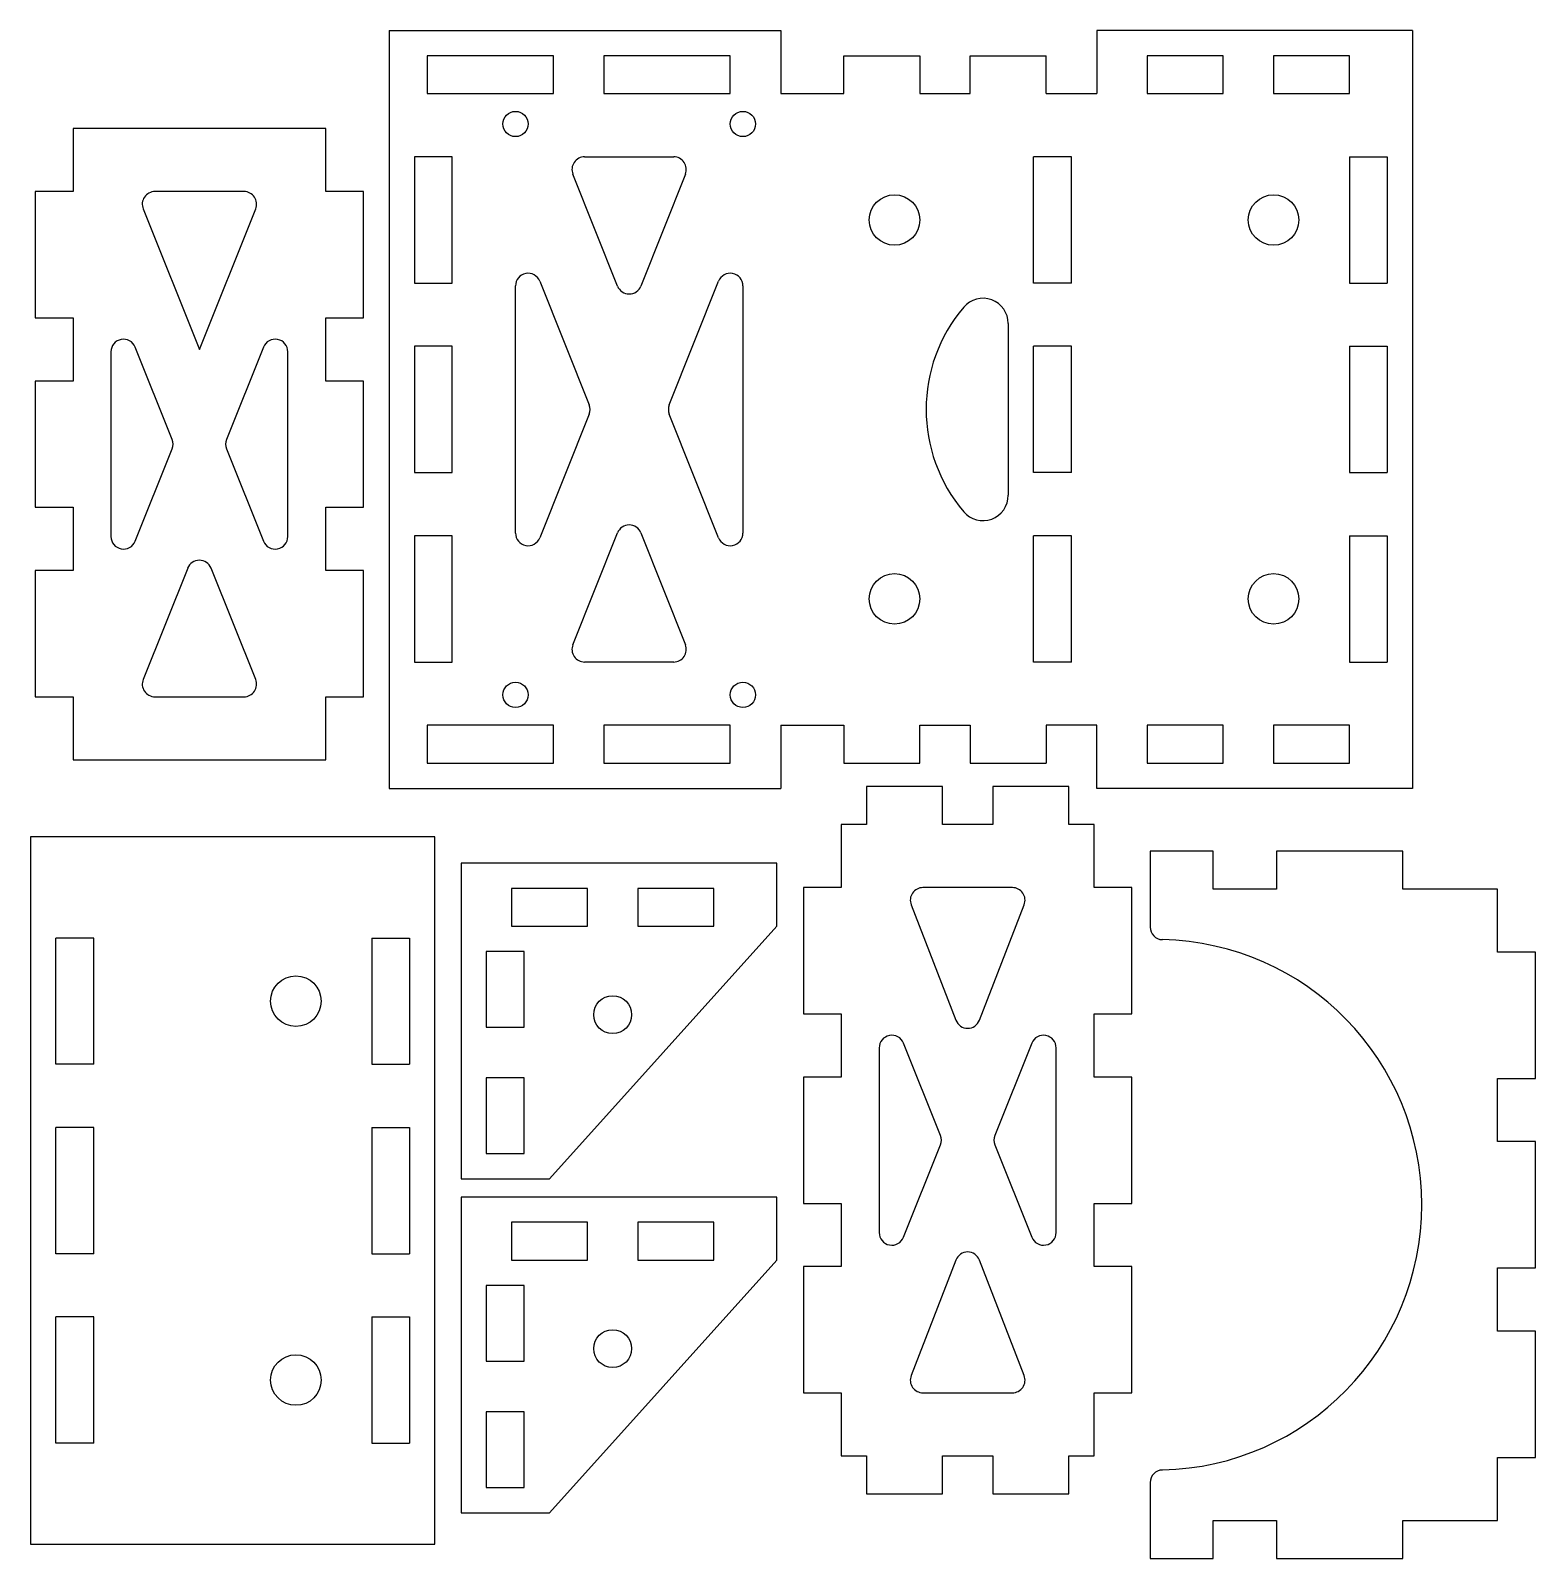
# Model space of a CAD drawing. Header units: millimetres. Extents: x 2509 to 2628, y 1676 to 1797.
import ezdxf

# ---------------------------------------------------------------- set-up
doc = ezdxf.new("R2010")
doc.units = ezdxf.units.MM

msp = doc.modelspace()

# ---------------------------------------------------------------- linework, layer by layer
at = {"color": 7, "linetype": 'Continuous', "lineweight": 25}
for p, q in [((2537.55, 1796.77), (2537.55, 1736.77)), ((2537.55, 1796.77), (2568.55, 1796.77)), ((2568.55, 1796.77), (2568.55, 1791.77)), ((2593.55, 1796.77), (2593.55, 1791.77)), ((2618.55, 1796.77), (2593.55, 1796.77)), ((2618.55, 1796.77), (2618.55, 1736.77)), ((2550.55, 1794.77), (2540.55, 1794.77)), ((2540.55, 1794.77), (2540.55, 1791.77)), ((2550.55, 1791.77), (2550.55, 1794.77)), ((2564.55, 1794.77), (2554.55, 1794.77)), ((2554.55, 1794.77), (2554.55, 1791.77)), ((2564.55, 1791.77), (2564.55, 1794.77)), ((2573.55, 1791.77), (2573.55, 1794.77)), ((2573.55, 1794.77), (2579.55, 1794.77)), ((2579.55, 1794.77), (2579.55, 1791.77)), ((2583.55, 1791.77), (2583.55, 1794.77)), ((2583.55, 1794.77), (2589.55, 1794.77)), ((2589.55, 1791.77), (2589.55, 1794.77)), ((2603.55, 1794.77), (2597.55, 1794.77)), ((2597.55, 1794.77), (2597.55, 1791.77)), ((2603.55, 1791.77), (2603.55, 1794.77)), ((2613.55, 1794.77), (2607.55, 1794.77)), ((2607.55, 1794.77), (2607.55, 1791.77)), ((2613.55, 1791.77), (2613.55, 1794.77)), ((2540.55, 1791.77), (2550.55, 1791.77)), ((2554.55, 1791.77), (2564.55, 1791.77)), ((2568.55, 1791.77), (2573.55, 1791.77)), ((2579.55, 1791.77), (2583.55, 1791.77)), ((2589.55, 1791.77), (2593.55, 1791.77)), ((2597.55, 1791.77), (2603.55, 1791.77)), ((2607.55, 1791.77), (2613.55, 1791.77)), ((2532.53, 1789.02), (2512.53, 1789.02)), ((2512.53, 1789.02), (2512.53, 1784.02)), ((2532.53, 1784.02), (2532.53, 1789.02)), ((2542.55, 1786.77), (2539.55, 1786.77)), ((2539.55, 1786.77), (2539.55, 1776.77)), ((2542.55, 1776.77), (2542.55, 1786.77)), ((2553.02, 1786.77), (2560.07, 1786.77)), ((2591.55, 1786.77), (2588.55, 1786.77)), ((2588.55, 1776.77), (2588.55, 1786.77)), ((2591.55, 1776.77), (2591.55, 1786.77)), ((2613.55, 1786.77), (2616.55, 1786.77)), ((2613.55, 1786.77), (2613.55, 1776.77)), ((2616.55, 1786.77), (2616.55, 1776.77)), ((2555.62, 1776.54), (2552.1, 1785.4)), ((2561, 1785.4), (2557.48, 1776.54)), ((2512.53, 1784.02), (2509.53, 1784.02)), ((2509.53, 1784.02), (2509.53, 1774.02)), ((2526.06, 1784.02), (2519.01, 1784.02)), ((2535.53, 1784.02), (2532.53, 1784.02)), ((2535.53, 1774.02), (2535.53, 1784.02)), ((2518.08, 1782.65), (2522.53, 1771.52)), ((2522.53, 1771.52), (2526.99, 1782.65)), ((2539.55, 1776.77), (2542.55, 1776.77)), ((2547.55, 1756.98), (2547.55, 1776.55)), ((2549.48, 1776.92), (2553.38, 1767.14)), ((2559.72, 1767.14), (2563.62, 1776.92)), ((2565.55, 1776.55), (2565.55, 1756.98)), ((2591.55, 1776.77), (2588.55, 1776.77)), ((2613.55, 1776.77), (2616.55, 1776.77)), ((2509.53, 1774.02), (2512.53, 1774.02)), ((2512.53, 1774.02), (2512.53, 1769.02)), ((2532.53, 1769.02), (2532.53, 1774.02)), ((2532.53, 1774.02), (2535.53, 1774.02)), ((2586.55, 1773.57), (2586.55, 1759.97)), ((2515.53, 1771.33), (2515.53, 1756.71)), ((2520.39, 1764.39), (2517.46, 1771.7)), ((2527.61, 1771.7), (2524.68, 1764.39)), ((2529.53, 1756.71), (2529.53, 1771.33)), ((2542.55, 1771.77), (2539.55, 1771.77)), ((2539.55, 1771.77), (2539.55, 1761.77)), ((2542.55, 1761.77), (2542.55, 1771.77)), ((2591.55, 1771.77), (2588.55, 1771.77)), ((2588.55, 1761.77), (2588.55, 1771.77)), ((2591.55, 1761.77), (2591.55, 1771.77)), ((2613.55, 1771.77), (2616.55, 1771.77)), ((2613.55, 1771.77), (2613.55, 1761.77)), ((2616.55, 1771.77), (2616.55, 1761.77)), ((2512.53, 1769.02), (2509.53, 1769.02)), ((2509.53, 1769.02), (2509.53, 1759.02)), ((2535.53, 1769.02), (2532.53, 1769.02)), ((2535.53, 1759.02), (2535.53, 1769.02)), ((2553.38, 1766.4), (2549.48, 1756.61)), ((2563.62, 1756.61), (2559.72, 1766.4)), ((2517.46, 1756.34), (2520.39, 1763.65)), ((2524.68, 1763.65), (2527.61, 1756.34)), ((2539.55, 1761.77), (2542.55, 1761.77)), ((2591.55, 1761.77), (2588.55, 1761.77)), ((2613.55, 1761.77), (2616.55, 1761.77)), ((2509.53, 1759.02), (2512.53, 1759.02)), ((2512.53, 1759.02), (2512.53, 1754.02)), ((2532.53, 1754.02), (2532.53, 1759.02)), ((2532.53, 1759.02), (2535.53, 1759.02)), ((2542.55, 1756.77), (2539.55, 1756.77)), ((2539.55, 1756.77), (2539.55, 1746.77)), ((2542.55, 1746.77), (2542.55, 1756.77)), ((2552.1, 1748.14), (2555.62, 1756.99)), ((2557.48, 1756.99), (2561, 1748.14)), ((2591.55, 1756.77), (2588.55, 1756.77)), ((2588.55, 1746.77), (2588.55, 1756.77)), ((2591.55, 1746.77), (2591.55, 1756.77)), ((2613.55, 1756.77), (2616.55, 1756.77)), ((2613.55, 1756.77), (2613.55, 1746.77)), ((2616.55, 1756.77), (2616.55, 1746.77)), ((2521.61, 1754.2), (2518.08, 1745.39)), ((2526.99, 1745.39), (2523.46, 1754.2)), ((2512.53, 1754.02), (2509.53, 1754.02)), ((2509.53, 1754.02), (2509.53, 1744.02)), ((2535.53, 1754.02), (2532.53, 1754.02)), ((2535.53, 1744.02), (2535.53, 1754.02)), ((2539.55, 1746.77), (2542.55, 1746.77)), ((2560.07, 1746.77), (2553.02, 1746.77)), ((2591.55, 1746.77), (2588.55, 1746.77)), ((2613.55, 1746.77), (2616.55, 1746.77)), ((2509.53, 1744.02), (2512.53, 1744.02)), ((2512.53, 1744.02), (2512.53, 1739.02)), ((2519.01, 1744.02), (2526.06, 1744.02)), ((2532.53, 1739.02), (2532.53, 1744.02)), ((2532.53, 1744.02), (2535.53, 1744.02)), ((2550.55, 1741.77), (2540.55, 1741.77)), ((2540.55, 1741.77), (2540.55, 1738.77)), ((2550.55, 1738.77), (2550.55, 1741.77)), ((2564.55, 1741.77), (2554.55, 1741.77)), ((2554.55, 1741.77), (2554.55, 1738.77)), ((2564.55, 1738.77), (2564.55, 1741.77)), ((2568.55, 1741.77), (2573.55, 1741.77)), ((2568.55, 1741.77), (2568.55, 1736.77)), ((2573.55, 1741.77), (2573.55, 1738.77)), ((2579.55, 1741.77), (2583.55, 1741.77)), ((2579.55, 1738.77), (2579.55, 1741.77)), ((2583.55, 1741.77), (2583.55, 1738.77)), ((2593.55, 1741.77), (2589.55, 1741.77)), ((2589.55, 1741.77), (2589.55, 1738.77)), ((2593.55, 1736.77), (2593.55, 1741.77)), ((2603.55, 1741.77), (2597.55, 1741.77)), ((2597.55, 1741.77), (2597.55, 1738.77)), ((2603.55, 1738.77), (2603.55, 1741.77)), ((2613.55, 1741.77), (2607.55, 1741.77)), ((2607.55, 1741.77), (2607.55, 1738.77)), ((2613.55, 1738.77), (2613.55, 1741.77)), ((2512.53, 1739.02), (2532.53, 1739.02)), ((2540.55, 1738.77), (2550.55, 1738.77)), ((2554.55, 1738.77), (2564.55, 1738.77)), ((2573.55, 1738.77), (2579.55, 1738.77)), ((2583.55, 1738.77), (2589.55, 1738.77)), ((2597.55, 1738.77), (2603.55, 1738.77)), ((2607.55, 1738.77), (2613.55, 1738.77)), ((2537.55, 1736.77), (2568.55, 1736.77)), ((2581.34, 1736.91), (2575.34, 1736.91)), ((2575.34, 1736.91), (2575.34, 1733.91)), ((2581.34, 1733.91), (2581.34, 1736.91)), ((2591.34, 1736.91), (2585.34, 1736.91)), ((2585.34, 1736.91), (2585.34, 1733.91)), ((2591.34, 1733.91), (2591.34, 1736.91)), ((2618.55, 1736.77), (2593.55, 1736.77)), ((2575.34, 1733.91), (2573.34, 1733.91)), ((2573.34, 1733.91), (2573.34, 1728.91)), ((2585.34, 1733.91), (2581.34, 1733.91)), ((2593.34, 1733.91), (2591.34, 1733.91)), ((2593.34, 1728.91), (2593.34, 1733.91)), ((2541.17, 1732.92), (2509.17, 1732.92)), ((2509.17, 1732.92), (2509.17, 1676.92)), ((2541.17, 1676.92), (2541.17, 1732.92)), ((2602.78, 1731.8), (2597.78, 1731.8)), ((2597.78, 1731.8), (2597.78, 1725.79)), ((2602.78, 1728.8), (2602.78, 1731.8)), ((2617.78, 1731.8), (2607.78, 1731.8)), ((2607.78, 1731.8), (2607.78, 1728.8)), ((2617.78, 1728.8), (2617.78, 1731.8)), ((2568.24, 1730.85), (2543.24, 1730.85)), ((2543.24, 1730.85), (2543.24, 1705.85)), ((2568.24, 1725.85), (2568.24, 1730.85)), ((2547.24, 1728.85), (2547.24, 1725.85)), ((2553.24, 1728.85), (2547.24, 1728.85)), ((2553.24, 1725.85), (2553.24, 1728.85)), ((2563.24, 1728.85), (2557.24, 1728.85)), ((2557.24, 1728.85), (2557.24, 1725.85)), ((2563.24, 1725.85), (2563.24, 1728.85)), ((2573.34, 1728.91), (2570.34, 1728.91)), ((2570.34, 1728.91), (2570.34, 1718.91)), ((2586.88, 1728.91), (2579.8, 1728.91)), ((2596.34, 1728.91), (2593.34, 1728.91)), ((2596.34, 1718.91), (2596.34, 1728.91)), ((2607.78, 1728.8), (2602.78, 1728.8)), ((2625.28, 1728.8), (2617.78, 1728.8)), ((2625.28, 1723.8), (2625.28, 1728.8)), ((2578.86, 1727.55), (2582.4, 1718.41)), ((2584.27, 1718.41), (2587.81, 1727.55)), ((2547.24, 1725.85), (2553.24, 1725.85)), ((2550.24, 1705.85), (2568.24, 1725.85)), ((2557.24, 1725.85), (2563.24, 1725.85)), ((2514.17, 1724.92), (2511.17, 1724.92)), ((2511.17, 1714.92), (2511.17, 1724.92)), ((2514.17, 1714.92), (2514.17, 1724.92)), ((2536.17, 1724.92), (2539.17, 1724.92)), ((2536.17, 1724.92), (2536.17, 1714.92)), ((2539.17, 1724.92), (2539.17, 1714.92)), ((2545.24, 1723.85), (2545.24, 1717.85)), ((2548.24, 1723.85), (2545.24, 1723.85)), ((2548.24, 1717.85), (2548.24, 1723.85)), ((2628.28, 1723.8), (2625.28, 1723.8)), ((2628.28, 1713.8), (2628.28, 1723.8)), ((2545.24, 1717.85), (2548.24, 1717.85)), ((2570.34, 1718.91), (2573.34, 1718.91)), ((2573.34, 1718.91), (2573.34, 1713.91)), ((2593.34, 1713.91), (2593.34, 1718.91)), ((2593.34, 1718.91), (2596.34, 1718.91)), ((2581.19, 1709.28), (2578.26, 1716.59)), ((2588.41, 1716.59), (2585.48, 1709.28)), ((2576.34, 1716.22), (2576.34, 1701.6)), ((2590.34, 1701.6), (2590.34, 1716.22)), ((2514.17, 1714.92), (2511.17, 1714.92)), ((2536.17, 1714.92), (2539.17, 1714.92)), ((2545.24, 1713.85), (2545.24, 1707.85)), ((2548.24, 1713.85), (2545.24, 1713.85)), ((2548.24, 1707.85), (2548.24, 1713.85)), ((2573.34, 1713.91), (2570.34, 1713.91)), ((2570.34, 1713.91), (2570.34, 1703.91)), ((2596.34, 1713.91), (2593.34, 1713.91)), ((2596.34, 1703.91), (2596.34, 1713.91)), ((2625.28, 1708.8), (2625.28, 1713.8)), ((2625.28, 1713.8), (2628.28, 1713.8)), ((2514.17, 1709.92), (2511.17, 1709.92)), ((2511.17, 1699.92), (2511.17, 1709.92)), ((2514.17, 1699.92), (2514.17, 1709.92)), ((2536.17, 1709.92), (2536.17, 1699.92)), ((2536.17, 1709.92), (2539.17, 1709.92)), ((2539.17, 1709.92), (2539.17, 1699.92)), ((2578.26, 1701.23), (2581.19, 1708.54)), ((2585.48, 1708.54), (2588.41, 1701.23)), ((2628.28, 1708.8), (2625.28, 1708.8)), ((2628.28, 1698.8), (2628.28, 1708.8)), ((2545.24, 1707.85), (2548.24, 1707.85)), ((2543.24, 1705.85), (2550.24, 1705.85)), ((2568.24, 1704.41), (2543.24, 1704.41)), ((2543.24, 1704.41), (2543.24, 1679.41)), ((2568.24, 1699.41), (2568.24, 1704.41)), ((2570.34, 1703.91), (2573.34, 1703.91)), ((2573.34, 1703.91), (2573.34, 1698.91)), ((2593.34, 1698.91), (2593.34, 1703.91)), ((2593.34, 1703.91), (2596.34, 1703.91)), ((2547.24, 1702.41), (2547.24, 1699.41)), ((2553.24, 1702.41), (2547.24, 1702.41)), ((2553.24, 1699.41), (2553.24, 1702.41)), ((2563.24, 1702.41), (2557.24, 1702.41)), ((2557.24, 1702.41), (2557.24, 1699.41)), ((2563.24, 1699.41), (2563.24, 1702.41)), ((2514.17, 1699.92), (2511.17, 1699.92)), ((2536.17, 1699.92), (2539.17, 1699.92)), ((2547.24, 1699.41), (2553.24, 1699.41)), ((2550.24, 1679.41), (2568.24, 1699.41)), ((2557.24, 1699.41), (2563.24, 1699.41)), ((2573.34, 1698.91), (2570.34, 1698.91)), ((2570.34, 1698.91), (2570.34, 1688.91)), ((2582.4, 1699.42), (2578.86, 1690.27)), ((2587.81, 1690.27), (2584.27, 1699.42)), ((2596.34, 1698.91), (2593.34, 1698.91)), ((2596.34, 1688.91), (2596.34, 1698.91)), ((2625.28, 1693.8), (2625.28, 1698.8)), ((2625.28, 1698.8), (2628.28, 1698.8)), ((2545.24, 1697.41), (2545.24, 1691.41)), ((2548.24, 1697.41), (2545.24, 1697.41)), ((2548.24, 1691.41), (2548.24, 1697.41)), ((2511.17, 1684.92), (2511.17, 1694.92)), ((2514.17, 1694.92), (2511.17, 1694.92)), ((2514.17, 1684.92), (2514.17, 1694.92)), ((2536.17, 1694.92), (2536.17, 1684.92)), ((2536.17, 1694.92), (2539.17, 1694.92)), ((2539.17, 1694.92), (2539.17, 1684.92)), ((2628.28, 1693.8), (2625.28, 1693.8)), ((2628.28, 1683.8), (2628.28, 1693.8)), ((2545.24, 1691.41), (2548.24, 1691.41)), ((2570.34, 1688.91), (2573.34, 1688.91)), ((2573.34, 1688.91), (2573.34, 1683.91)), ((2579.8, 1688.91), (2586.88, 1688.91)), ((2593.34, 1683.91), (2593.34, 1688.91)), ((2593.34, 1688.91), (2596.34, 1688.91)), ((2545.24, 1687.41), (2545.24, 1681.41)), ((2548.24, 1687.41), (2545.24, 1687.41)), ((2548.24, 1681.41), (2548.24, 1687.41)), ((2514.17, 1684.92), (2511.17, 1684.92)), ((2536.17, 1684.92), (2539.17, 1684.92)), ((2573.34, 1683.91), (2575.34, 1683.91)), ((2575.34, 1683.91), (2575.34, 1680.91)), ((2581.34, 1680.91), (2581.34, 1683.91)), ((2581.34, 1683.91), (2585.34, 1683.91)), ((2585.34, 1683.91), (2585.34, 1680.91)), ((2591.34, 1683.91), (2593.34, 1683.91)), ((2591.34, 1680.91), (2591.34, 1683.91)), ((2625.28, 1678.8), (2625.28, 1683.8)), ((2625.28, 1683.8), (2628.28, 1683.8)), ((2597.78, 1681.8), (2597.78, 1675.8)), ((2545.24, 1681.41), (2548.24, 1681.41)), ((2575.34, 1680.91), (2581.34, 1680.91)), ((2585.34, 1680.91), (2591.34, 1680.91)), ((2543.24, 1679.41), (2550.24, 1679.41)), ((2602.78, 1675.8), (2602.78, 1678.8)), ((2602.78, 1678.8), (2607.78, 1678.8)), ((2607.78, 1678.8), (2607.78, 1675.8)), ((2617.78, 1675.8), (2617.78, 1678.8)), ((2617.78, 1678.8), (2625.28, 1678.8)), ((2509.17, 1676.92), (2541.17, 1676.92)), ((2597.78, 1675.8), (2602.78, 1675.8)), ((2607.78, 1675.8), (2617.78, 1675.8))]:
    msp.add_line(p, q, dxfattribs=at)
for centre, radius in [((2547.55, 1789.37), 1), ((2565.55, 1789.37), 1), ((2577.55, 1781.77), 2), ((2607.55, 1781.77), 2), ((2577.55, 1751.77), 2), ((2607.55, 1751.77), 2), ((2547.55, 1744.17), 1), ((2565.55, 1744.17), 1), ((2530.17, 1719.92), 2), ((2530.17, 1689.92), 2)]:
    msp.add_circle(centre, radius, dxfattribs=at)
for centre in [(2555.24, 1718.85), (2555.24, 1692.41)]:
    msp.add_circle(centre, 1.5)
for centre, radius, start, end in [((2553.02, 1785.77), 1, 90, 201.7139), ((2560.07, 1785.77), 1, 338.2861, 90), ((2519.01, 1783.02), 1, 90, 201.8014), ((2526.06, 1783.02), 1, 338.1986, 90), ((2548.55, 1776.55), 1, 21.7139, 180), ((2564.55, 1776.55), 1, 0, 158.2861), ((2556.55, 1776.91), 1, 201.7139, 338.2861), ((2592.55, 1766.77), 12.5, 139.6324, 220.3676), ((2584.55, 1773.57), 2, 0, 139.6324), ((2516.53, 1771.33), 1, 21.8014, 180), ((2528.53, 1771.33), 1, 0, 158.1986), ((2552.45, 1766.77), 1, 338.2861, 21.7139), ((2560.65, 1766.77), 1, 158.2861, 201.7139), ((2519.46, 1764.02), 1, 338.1986, 21.8014), ((2525.61, 1764.02), 1, 158.1986, 201.8014), ((2584.55, 1759.97), 2, 220.3676, 0), ((2516.53, 1756.71), 1, 180, 338.1986), ((2528.53, 1756.71), 1, 201.8014, 0), ((2548.55, 1756.98), 1, 180, 338.2861), ((2556.55, 1756.62), 1, 21.7139, 158.2861), ((2564.55, 1756.98), 1, 201.7139, 0), ((2522.53, 1753.83), 1, 21.8014, 158.1986), ((2553.02, 1747.77), 1, 158.2861, 270), ((2560.07, 1747.77), 1, 270, 21.7139), ((2519.01, 1745.02), 1, 158.1986, 270), ((2526.06, 1745.02), 1, 270, 21.8014), ((2579.8, 1727.91), 1, 90, 201.1626), ((2586.88, 1727.91), 1, 338.8374, 90), ((2598.78, 1725.79), 1, 180, 268.6977), ((2598.28, 1703.8), 21, 271.3023, 88.6977), ((2583.34, 1718.77), 1, 201.1626, 338.8374), ((2577.34, 1716.22), 1, 21.8014, 180), ((2589.34, 1716.22), 1, 0, 158.1986), ((2580.26, 1708.91), 1, 338.1986, 21.8014), ((2586.41, 1708.91), 1, 158.1986, 201.8014), ((2577.34, 1701.6), 1, 180, 338.1986), ((2589.34, 1701.6), 1, 201.8014, 0), ((2583.34, 1699.06), 1, 21.1626, 158.8374), ((2579.8, 1689.91), 1, 158.8374, 270), ((2586.88, 1689.91), 1, 270, 21.1626), ((2598.78, 1681.8), 1, 91.3023, 180)]:
    msp.add_arc(centre, radius, start, end, dxfattribs=at)

doc.saveas('drawing.dxf')
